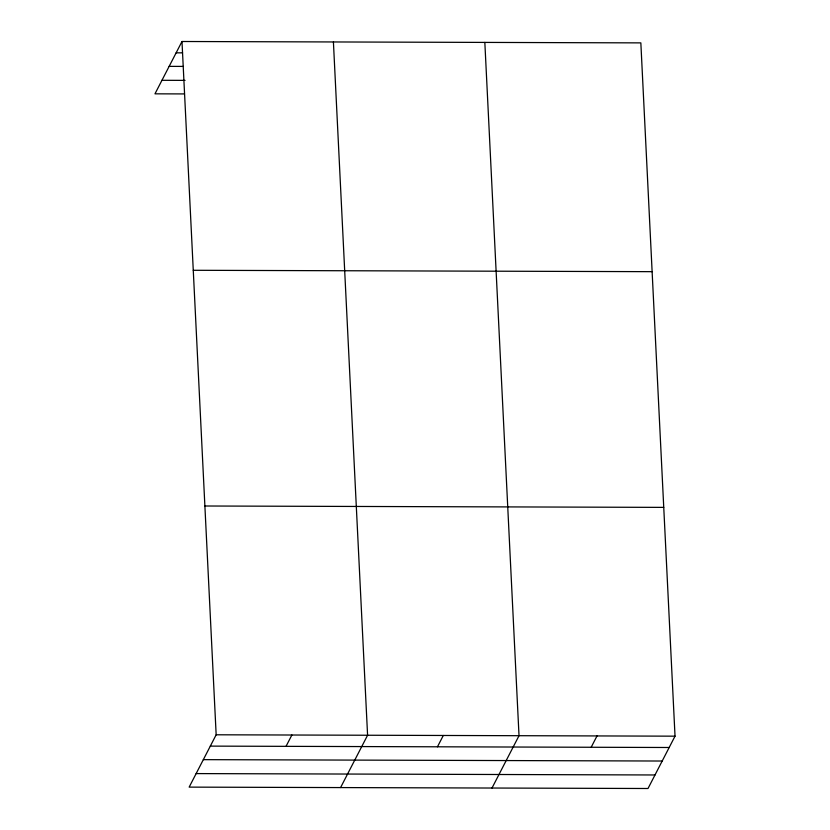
<?xml version="1.0" encoding="UTF-8"?>
<svg xmlns="http://www.w3.org/2000/svg" width="830" height="830" viewBox="0 0 830 830"><rect width="100%" height="100%" fill="white"/><g stroke="black" fill="none" stroke-linecap="round" stroke-linejoin="round"><path stroke-width="1.25" d="M181.988 41.5L216.163 734.789L189.157 787.12L648.012 788.5L675.029 736.168L640.843 42.88L181.988 41.5L154.971 93.832L184.488 93.925M286.028 746.346L291.88 735.017M340.58 787.577L367.586 735.245L333.411 41.956M437.452 746.803L443.303 735.473M492.003 788.033L519.02 735.702L484.834 42.413M591.168 747.27L597.019 735.93M176.136 52.83L182.548 52.85M169.154 66.369L183.264 66.41M161.954 80.303L185.049 80.375M193.266 270.29L652.131 271.669M204.886 505.999L663.751 507.379M216.163 734.789L675.029 736.168M210.312 746.118L669.177 747.498M203.329 759.647L662.195 761.027M196.139 773.591L655.005 774.971"/></g></svg>
